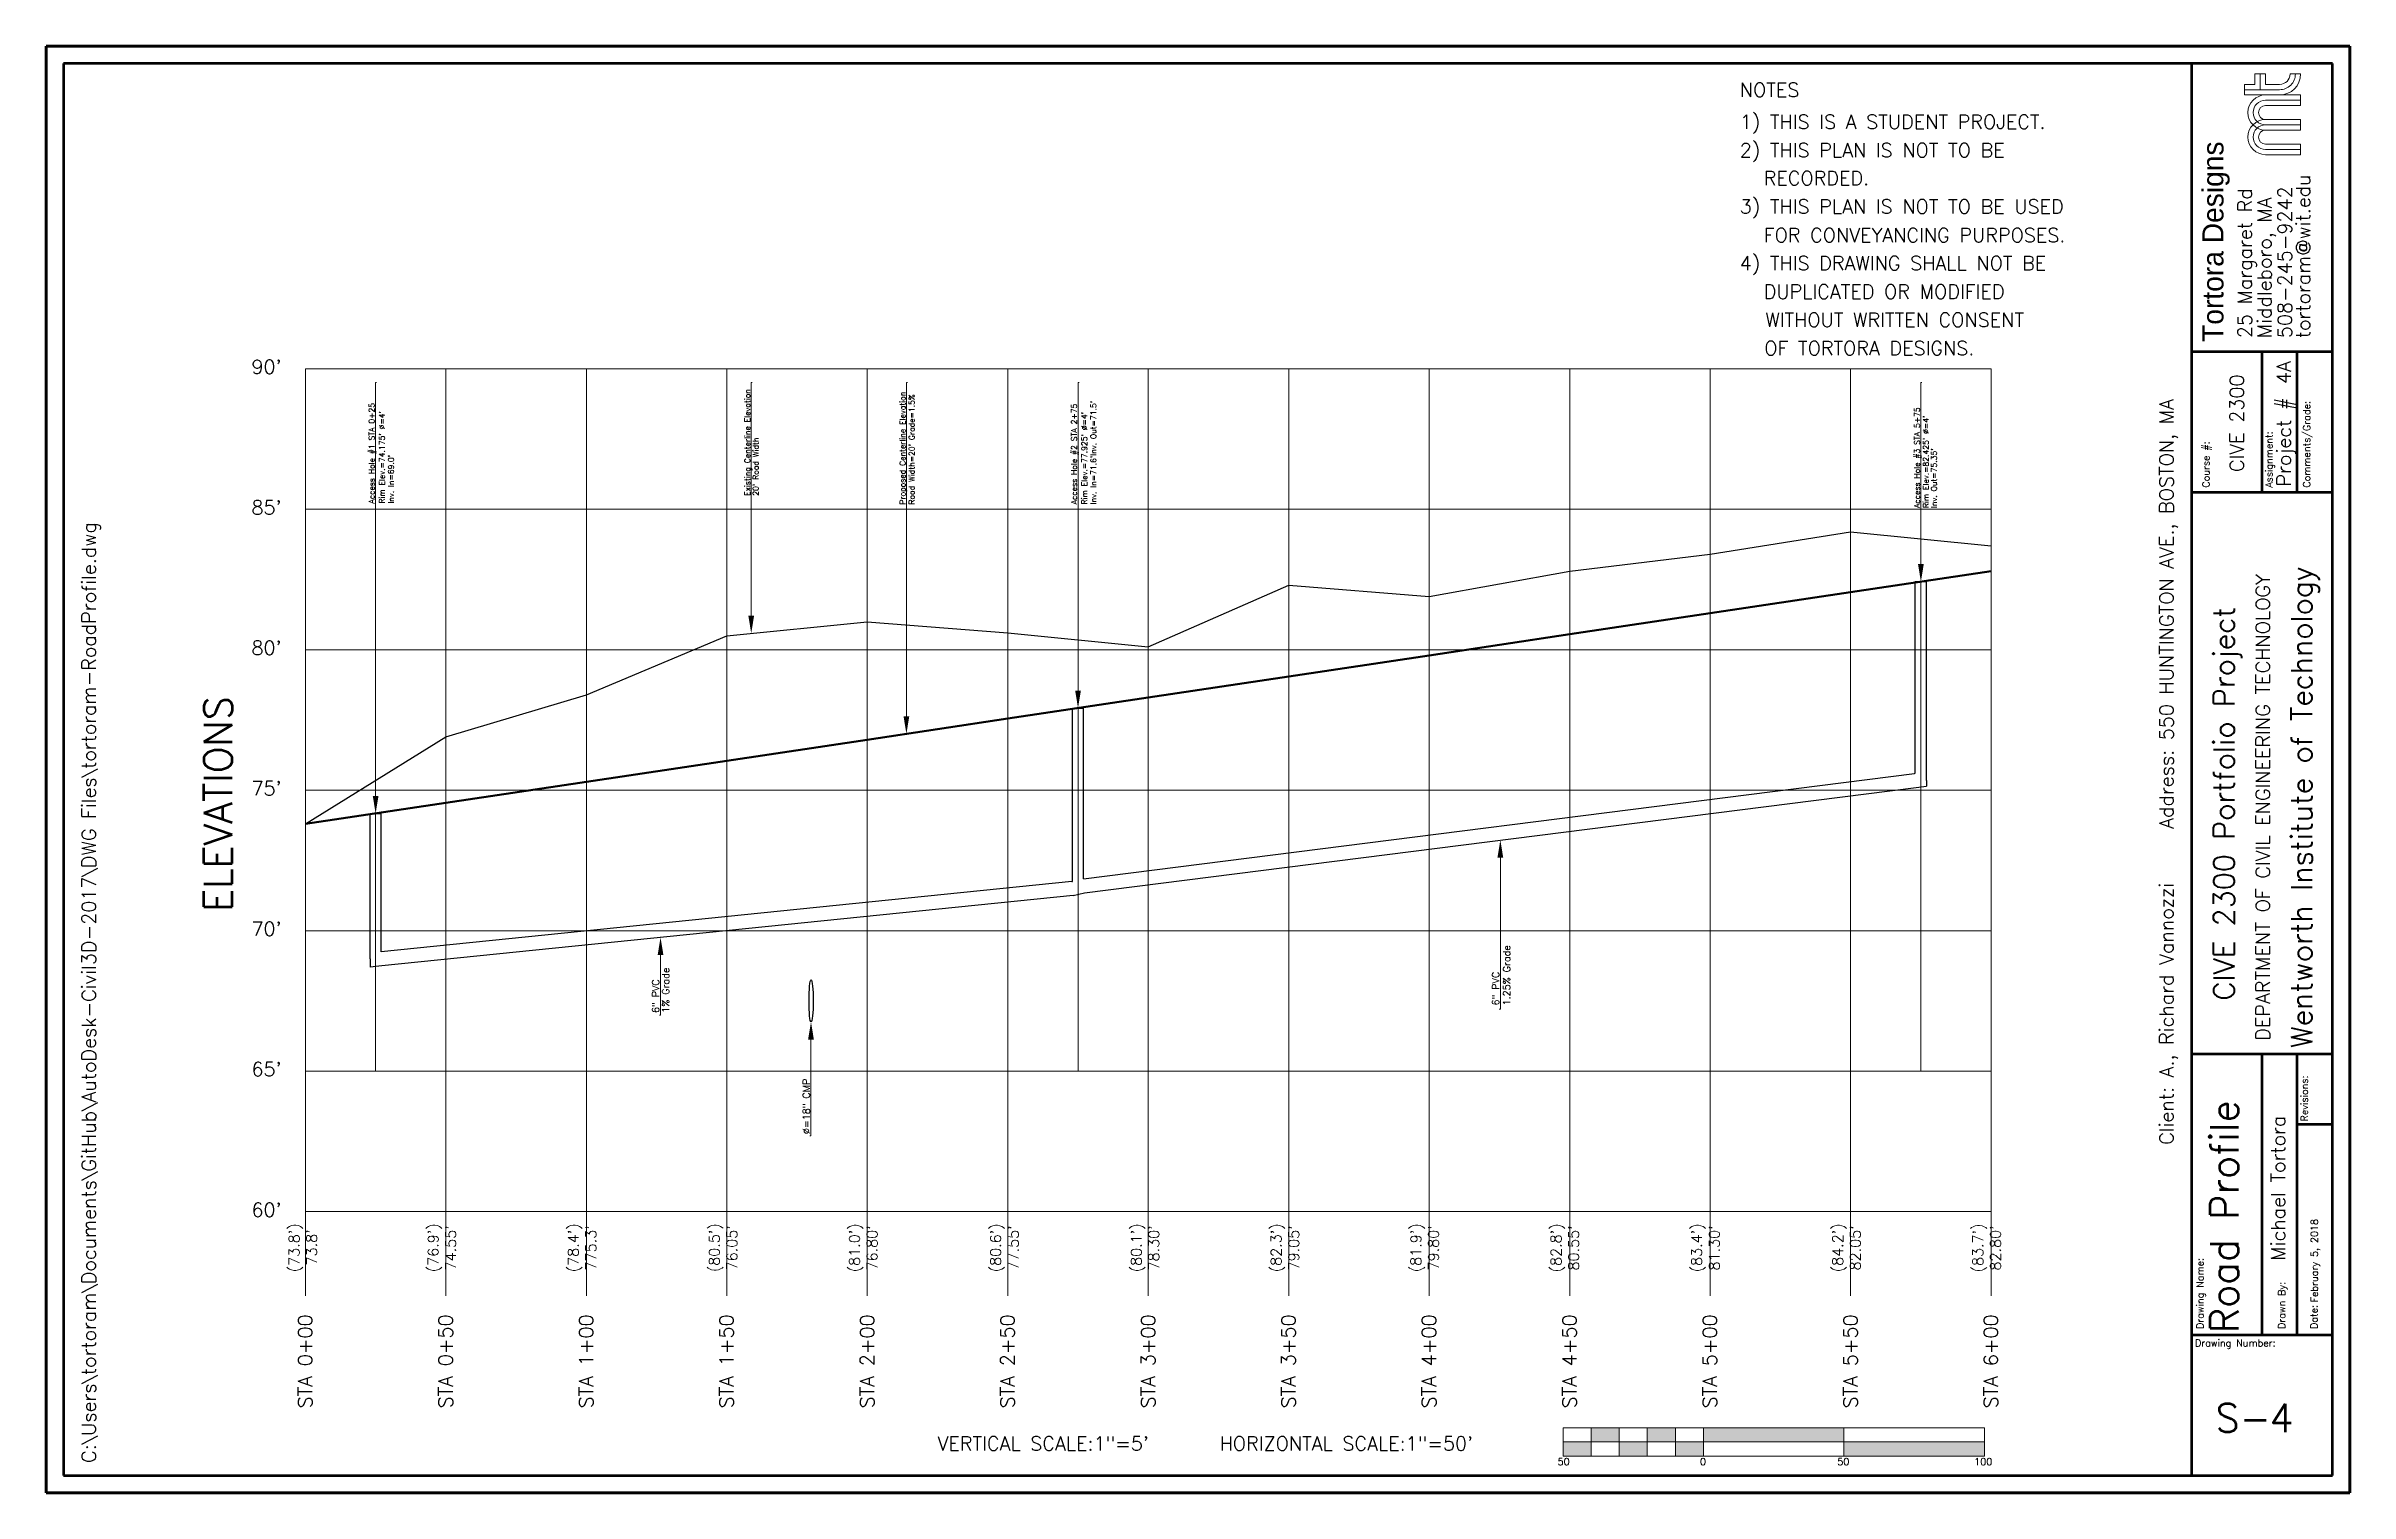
# Paper-space layout '11x17-50' of a CAD drawing. Header units: feet, sheet in inches. Extents: x 0 to 16.4, y 0 to 10.3.
# The model-space entities are those that its viewports show. They can reach past a viewport. Long polylines and large blocks are cut down to what shows.
import ezdxf
from ezdxf import colors
from ezdxf.entities.mleader import LeaderData, LeaderLine
from ezdxf.math import Vec2, Vec3

# ---------------------------------------------------------------- set-up
doc = ezdxf.new("R2010")
doc.units = ezdxf.units.FT
doc.header["$LTSCALE"] = 15
doc.header["$MEASUREMENT"] = 0
for name, pattern in [('CENTER', [2, 1.25, -0.25, 0.25, -0.25]), ('CENTER2', [1.125, 0.75, -0.125, 0.125, -0.125]), ('DASHED', [0.75, 0.5, -0.25])]:
    doc.linetypes.add(name, pattern=pattern)
for name, color, linetype, lineweight in [('8-RP-Axis Labels', 6, 'Continuous', 13), ('8-RP-Elevations', 3, 'Continuous', 13), ('8-RP-Existing', 2, 'DASHED', 30), ('8-RP-Finished', 1, 'Continuous', 50), ('8-RP-Grid Major', 7, 'Continuous', 5), ('8-RP-Grid Minor', 7, 'DASHED', 5), ('8-RP-Leaders', 3, 'Continuous', 13), ('8-RP-Scale', 5, 'Continuous', 13), ('8-RP-Sewer', 6, 'Continuous', 25), ('8-RP-SewerCenter', 6, 'CENTER', 9), ('8-TB-LOGO', 6, 'Continuous', 15), ('8-TB-MediumBorder', 4, 'Continuous', 53), ('8-TB-Text', 2, 'Continuous', 13), ('8-TB-ThickBorder', 5, 'Continuous', 80)]:
    doc.layers.add(name, color=color, linetype=linetype, lineweight=lineweight)
doc.styles.add('8-RP-AxisLabels', font='romans.shx', dxfattribs={"height": 0.1})
doc.styles.add('8-RP-Elevations', font='romans.shx', dxfattribs={"height": 0.075})
doc.styles.add('8-RP-Leaders', font='romans.shx', dxfattribs={"height": 0.04})
doc.styles.add('8-RP-Major Label', font='romans.shx', dxfattribs={"height": 0.2})
doc.styles.add('8-RP-Scale', font='romans.shx', dxfattribs={"height": 0.1})
doc.styles.add('8-RP-Scale-SM', font='romans.shx', dxfattribs={"height": 0.05})
doc.styles.add('8-TB-COMPANY', font='seguisbi.ttf', dxfattribs={"height": 0.15})
doc.styles.add('8-TB-LARGE-0.20', font='romans.shx', dxfattribs={"height": 0.2})
doc.styles.add('8-TB-MED-0.15', font='romans.shx', dxfattribs={"height": 0.15})
doc.styles.add('8-TB-SMALL-0.10', font='romans.shx', dxfattribs={"height": 0.1})
doc.styles.add('8-TB-VSMALL-0.05', font='romans.shx', dxfattribs={"height": 0.05})

# ---------------------------------------------------------------- blocks, each defined once
blk = doc.blocks.new('tortoram-TitleBlock-Master')
at = {"layer": '8-TB-LOGO'}
for p, q in [((15.72407628261664, 10.02687531149777), (15.64907628261664, 10.02687531149777)), ((15.64907628261664, 10.02687531149777), (15.64907628261664, 9.951875311497767)), ((15.79907628261664, 10.10187531149777), (15.72407628261664, 10.10187531149777)), ((15.72407628261664, 10.10187531149777), (15.72407628261664, 10.02687531149777)), ((15.76157628261664, 10.10187531149777), (15.76157628261664, 9.989375311497767)), ((15.79907628261664, 10.02687531149777), (15.79907628261664, 10.10187531149777)), ((15.89907628261664, 10.02687531149777), (15.79907628261664, 10.02687531149777)), ((16.04907628261664, 10.10187531149777), (15.97407628261664, 10.10187531149777)), ((15.89907628261664, 9.989375311497767), (15.64907628261664, 9.989375311497767)), ((15.64907628261664, 9.951875311497767), (15.79907628261664, 9.951875311497767)), ((16.04907628261664, 9.951875311497767), (15.79907628261664, 9.951875311497767)), ((16.04907628261664, 9.914375311497768), (15.79907628261664, 9.914375311497768)), ((16.04907628261664, 9.876875311497768), (15.79907628261664, 9.876875311497768)), ((16.04907628261664, 9.876875311497768), (16.04907628261664, 9.951875311497767)), ((16.04907628261664, 9.776875311497768), (15.79907628261664, 9.776875311497768)), ((16.04907628261664, 9.739375311497767), (15.79907628261664, 9.739375311497767)), ((16.04907628261664, 9.701875311497767), (15.79907628261664, 9.701875311497767)), ((16.04907628261664, 9.701875311497767), (16.04907628261664, 9.776875311497768)), ((16.04907628261664, 9.601875311497768), (15.79907628261664, 9.601875311497768)), ((16.04907628261664, 9.564375311497768), (15.79907628261664, 9.564375311497768)), ((16.04907628261664, 9.526875311497768), (15.79907628261664, 9.526875311497768)), ((16.04907628261664, 9.526875311497768), (16.04907628261664, 9.601875311497768))]:
    blk.add_line(p, q, dxfattribs=at)
for centre, radius, start, end in [((15.89907628261664, 10.10187531149777), 0.07499999999999996, 270, 359.9999999999995), ((15.89907628261664, 10.10187531149777), 0.1500000000000004, 270, 359.9999999999998), ((15.89907628261664, 10.10187531149777), 0.1124999999999998, 270, 1.908332808878109e-13), ((15.79907628261664, 9.826875311497767), 0.125, 90, 270), ((15.79907628261664, 9.826875311497767), 0.08749999999999947, 90, 270), ((15.79907628261664, 9.826875311497767), 0.04999999999999982, 90, 270), ((15.79907628261664, 9.651875311497768), 0.125, 90, 270), ((15.79907628261664, 9.651875311497768), 0.08750000000000036, 90, 270), ((15.79907628261664, 9.651875311497768), 0.04999999999999982, 90, 270)]:
    blk.add_arc(centre, radius, start, end, dxfattribs=at)
at = {"layer": '8-TB-MediumBorder'}
for p, q in [((16.275, 10.175), (0.1250000000000035, 10.175)), ((0.1250000000000035, 10.175), (0.1250000000000001, 0.125)), ((15.275, 0.125), (15.275, 10.175)), ((16.275, 0.125), (16.275, 10.175)), ((15.275, 8.125), (16.275, 8.125)), ((15.775, 7.125), (15.775, 8.125)), ((16.025, 7.125), (16.025, 8.125)), ((15.275, 7.125), (16.275, 7.125)), ((15.275, 3.125), (16.275, 3.125)), ((15.775, 1.125), (15.775, 3.125)), ((16.025, 1.125), (16.025, 3.125)), ((16.025, 2.625), (16.275, 2.625)), ((15.275, 1.125), (16.275, 1.125)), ((0.1250000000000001, 0.125), (16.275, 0.125))]:
    blk.add_line(p, q, dxfattribs=at)
at = {"layer": '8-TB-ThickBorder'}
for p, q in [((16.4, 10.3), (3.552713678800501e-15, 10.3)), ((3.552713678800501e-15, 10.3), (0, 0)), ((16.4, 0), (16.4, 10.3)), ((0, 0), (16.4, 0))]:
    blk.add_line(p, q, dxfattribs=at)
at = {"layer": '8-TB-Text'}
for s, height, style, p in [('NOTES', 0.1, '8-TB-SMALL-0.10', (12.05646957525522, 9.937918529205547)), ('1) THIS IS A STUDENT PROJECT.', 0.1, '8-TB-SMALL-0.10', (12.05646957525522, 9.71048614397072)), ('2) THIS PLAN IS NOT TO BE ', 0.1, '8-TB-SMALL-0.10', (12.05646957525522, 9.509246945430448)), ('   RECORDED.', 0.1, '8-TB-SMALL-0.10', (12.00367723079917, 9.308660205926316)), ('3) THIS PLAN IS NOT TO BE USED', 0.1, '8-TB-SMALL-0.10', (12.05646957525522, 9.10728460872783)), ('   FOR CONVEYANCING PURPOSES.', 0.1, '8-TB-SMALL-0.10', (12.00367723079917, 8.9044132255165)), ('4) THIS DRAWING SHALL NOT BE ', 0.1, '8-TB-SMALL-0.10', (12.05646957525522, 8.703859492233128)), ('   DUPLICATED OR MODIFIED ', 0.1, '8-TB-SMALL-0.10', (12.00308285450605, 8.501703604528743)), ('   WITHOUT WRITTEN CONSENT ', 0.1, '8-TB-SMALL-0.10', (12.01371170115948, 8.30152267921433)), ('   OF TORTORA DESIGNS.', 0.1, '8-TB-SMALL-0.10', (12.00722758589046, 8.099769269005208)), ('Drawing Number:', 0.05, '8-TB-VSMALL-0.05', (15.29667922958323, 1.041683895380793)), ('S-', 0.2, '8-TB-LARGE-0.20', (15.44298186074084, 0.4333858423910337))]:
    blk.add_text(s, height=height, dxfattribs=dict(at, style=style)).set_placement(p)
for s, height, style, p in [('Tortora Designs', 0.15, '8-TB-COMPANY', (15.49954983372174, 8.193923331599139)), ('tortoram@wit.edu', 0.1, '8-TB-SMALL-0.10', (16.11634837465628, 8.22108325899005)), ('25 Margaret Rd', 0.1, '8-TB-SMALL-0.10', (15.70176545812789, 8.22108325899005)), ('Middleboro, MA', 0.1, '8-TB-SMALL-0.10', (15.84157690020308, 8.22108325899005)), ('508-245-9242', 0.1, '8-TB-SMALL-0.10', (15.98663188170405, 8.22108325899005)), ('CIVE 2300', 0.1, '8-TB-SMALL-0.10', (15.64521661166943, 7.267539716047127)), ('Client: A., Richard Vannozzi   Address: 550 HUNTINGTON AVE., BOSTON, MA', 0.1, '8-TB-SMALL-0.10', (15.1450601369277, 2.478647407944494)), ('Project #', 0.1, '8-TB-SMALL-0.10', (15.97954063483837, 7.164726857801584)), ('Comments/Grade:', 0.05, '8-TB-VSMALL-0.05', (16.11674794545855, 7.156124467048459)), ('Assignment:', 0.05, '8-TB-VSMALL-0.05', (15.84832927396178, 7.156124467048459)), ('Course #:', 0.05, '8-TB-VSMALL-0.05', (15.39983290048094, 7.156124467048459)), ('Wentworth Institute of Technology', 0.15, '8-TB-MED-0.15', (16.13079321965522, 3.168539407444131)), ('DEPARTMENT OF CIVIL ENGINEERING TECHNOLOGY', 0.1, '8-TB-SMALL-0.10', (15.83072311552171, 3.219999198597863)), ('CIVE 2300 Portfolio Project', 0.15, '8-TB-MED-0.15', (15.57919952582368, 3.505827314157331)), ('Revisions:', 0.05, '8-TB-VSMALL-0.05', (16.09972922560333, 2.644001313702135)), ('Michael Tortora', 0.1, '8-TB-SMALL-0.10', (15.93909786904786, 1.653034826407706)), ('Drawing Name:', 0.05, '8-TB-VSMALL-0.05', (15.35669494229463, 1.166384104704137)), ('Drawn By:', 0.05, '8-TB-VSMALL-0.05', (15.93956027177181, 1.166384104704137)), ('Date:', 0.05, '8-TB-VSMALL-0.05', (16.1694940505816, 1.166384104704137))]:
    blk.add_text(s, height=height, rotation=90, dxfattribs=dict(at, style=style)).set_placement(p)
for tag, p, height, style in [('P#', (15.97897680578266, 7.895453771349453), 0.1, '8-TB-SMALL-0.10'), ('DNAME', (15.60597552102305, 1.138966672423182), 0.2, '8-TB-LARGE-0.20'), ('DATE', (16.17212076414973, 1.356083576990643), 0.05, '8-TB-VSMALL-0.05'), ('FILENAME', (0.3544051367324883, 0.213337633568436), 0.1, '8-TB-SMALL-0.10')]:
    blk.add_attdef(tag, p, '', height=height, rotation=90, dxfattribs=dict(at, style=style))
at = {"layer": '8-TB-Text', "style": '8-TB-LARGE-0.20'}
blk.add_attdef('S#', (15.82792467891824, 0.43313021206108), '', height=0.2, dxfattribs=at)
blk = doc.blocks.new('*U91')
at = {"layer": '8-RP-SewerCenter', "color": 0, "linetype": 'CENTER2', "transparency": 16777216}
blk.add_line((0, -139.5049957064144), (0, 34.86500429358563), dxfattribs=at)
blk = doc.blocks.new('*U92')
at = {"layer": '8-RP-SewerCenter', "color": 0, "linetype": 'CENTER2', "transparency": 16777216}
blk.add_line((0, -98.75321486825607), (0, 30.73678513174394), dxfattribs=at)
blk = doc.blocks.new('*U93')
at = {"layer": '8-RP-SewerCenter', "color": 0, "linetype": 'CENTER2', "transparency": 16777216}
blk.add_line((0, -66.50321916184166), (0, 25.36678083815835), dxfattribs=at)

msp = doc.modelspace()

# ---------------------------------------------------------------- hatches: boundary and pattern name
at = {"layer": '8-RP-Scale'}
h = msp.add_hatch(color=256, dxfattribs=at)
h.dxf.hatch_style = 1
h.paths.add_polyline_path([(547.6216012565166, -76.98045010629721), (497.6216012565166, -76.98045010629721), (497.6216012565166, -81.98045010629721), (547.6216012565166, -81.98045010629721)])
h.paths.add_polyline_path([(597.6216012565166, -81.98045010629721), (547.6216012565166, -81.98045010629721), (547.6216012565166, -86.98045010629721), (597.6216012565166, -86.98045010629721)])
h.paths.add_polyline_path([(497.6216012565166, -81.98045010629721), (487.6216012565166, -81.98045010629721), (487.6216012565166, -86.98045010629721), (497.6216012565166, -86.98045010629721)])
h.paths.add_polyline_path([(487.6216012565166, -76.98045010629721), (477.6216012565166, -76.98045010629721), (477.6216012565166, -81.98045010629721), (487.6216012565166, -81.98045010629721)])
h.paths.add_polyline_path([(477.6216012565166, -81.98045010629721), (467.6216012565166, -81.98045010629721), (467.6216012565166, -86.98045010629721), (477.6216012565166, -86.98045010629721)])
h.paths.add_polyline_path([(467.6216012565166, -76.98045010629721), (457.6216012565166, -76.98045010629721), (457.6216012565166, -81.98045010629721), (467.6216012565166, -81.98045010629721)])
h.paths.add_polyline_path([(457.6216012565166, -81.98045010629721), (447.6216012565166, -81.98045010629721), (447.6216012565166, -86.98045010629721), (457.6216012565166, -86.98045010629721)])

# ---------------------------------------------------------------- linework, layer by layer
at = {"layer": '8-RP-Existing', "flags": 128}
msp.add_lwpolyline([(0, 138), (50, 169), (100, 184), (150, 205), (200, 210), (250, 206), (300, 201), (350, 223), (400, 219), (450, 228), (500, 234), (550, 242), (600, 237)], dxfattribs=at)
at = {"layer": '8-RP-Finished', "flags": 128}
msp.add_lwpolyline([(0, 138), (50, 145.5), (100, 153), (150, 160.5), (200, 168), (250, 175.5), (300, 183), (350, 190.5), (400, 198), (450, 205.5), (500, 213), (550, 220.5), (600, 228)], dxfattribs=at)
at = {"layer": '8-RP-Grid Major'}
for p, q in [((0, -30), (0, 299.9999999999999)), ((0, 300), (600, 300)), ((50, -30), (50, 299.9999999999999)), ((100, -30), (100, 299.9999999999999)), ((150, -30), (150, 299.9999999999999)), ((200, -30), (200, 299.9999999999999)), ((250, -30), (250, 299.9999999999999)), ((300, -30), (300, 299.9999999999999)), ((350, -30), (350, 299.9999999999999)), ((400, -30), (400, 299.9999999999999)), ((450, -30), (450, 299.9999999999999)), ((500, -30), (500, 299.9999999999999)), ((550, -30), (550, 299.9999999999999)), ((600, -30), (600, 299.9999999999999)), ((0, 200), (600, 200)), ((0, 100), (600, 100)), ((0, 0), (600, 0))]:
    msp.add_line(p, q, dxfattribs=at)
at = {"layer": '8-RP-Grid Minor'}
for p, q in [((0, 250), (600, 250)), ((0, 150), (600, 150)), ((0, 50), (600, 50))]:
    msp.add_line(p, q, dxfattribs=at)
at = {"layer": '8-RP-Scale'}
for p, q in [((447.6216012565166, -76.98045010629721), (497.6216012565166, -76.98045010629721)), ((447.6216012565166, -76.98045010629721), (447.6216012565166, -86.98045010629721)), ((447.6216012565166, -81.98045010629721), (497.6216012565166, -81.98045010629721)), ((457.6216012565166, -76.98045010629721), (457.6216012565166, -86.98045010629721)), ((467.6216012565166, -76.98045010629721), (467.6216012565166, -86.98045010629721)), ((477.6216012565166, -76.98045010629721), (477.6216012565166, -86.98045010629721)), ((487.6216012565166, -76.98045010629721), (487.6216012565166, -86.98045010629721)), ((497.6216012565166, -76.98045010629721), (547.6216012565166, -76.98045010629721)), ((497.6216012565166, -76.98045010629721), (497.6216012565166, -86.98045010629721)), ((497.6216012565166, -81.98045010629721), (547.6216012565166, -81.98045010629721)), ((547.6216012565166, -76.98045010629721), (597.6216012565166, -76.98045010629721)), ((547.6216012565166, -86.98045010629721), (547.6216012565166, -76.98045010629721)), ((547.6216012565166, -81.98045010629721), (597.6216012565166, -81.98045010629721)), ((597.6216012565166, -76.98045010629721), (597.6216012565166, -86.98045010629721)), ((447.6216012565166, -86.98045010629721), (497.6216012565166, -86.98045010629721)), ((497.6216012565166, -86.98045010629721), (547.6216012565166, -86.98045010629721)), ((547.6216012565166, -86.98045010629721), (597.6216012565166, -86.98045010629721))]:
    msp.add_line(p, q, dxfattribs=at)
at = {"layer": '8-RP-Sewer'}
for p, q in [((573, 156.0199828256575), (573, 224.25)), ((573, 224.25), (577, 224.25)), ((577, 153.5), (577, 224.25)), ((273, 117.5128766473667), (273, 179.25)), ((273, 179.25), (277, 179.25)), ((277, 118.5199828256576), (277, 179.25)), ((277, 118.5199828256575), (572.6857885599971, 155.9801756330896)), ((572.6857885599971, 155.9801756330896), (573, 156.0199828256575)), ((277.3142114400029, 113.5198243669104), (573.3142114400029, 151.0198243669104)), ((573.3142114400029, 151.0198243669104), (576.9999999999999, 151.4867739310993)), ((577, 153.5), (577, 151.4867739310993)), ((23, 90), (23, 141.75)), ((23, 141.75), (27, 141.75)), ((27, 92.51287664736665), (27, 141.75)), ((272.7472368560981, 117.4871893359945), (27, 92.51287664736665)), ((272.7472368560981, 117.4871893359945), (273, 117.5128766473667)), ((273.2527631439019, 112.5128106640055), (27.25276314390188, 87.51281066400549)), ((273.2527631439019, 112.5128106640055), (277.3142114400029, 113.5198243669104)), ((23, 90), (23, 87.0806192875927)), ((27.25276314390188, 87.51281066400549), (23, 87.0806192875927))]:
    msp.add_line(p, q, dxfattribs=at)
msp.add_ellipse((180, 75), major_axis=(0, 7.5), ratio=0.1, dxfattribs=at)

# ---------------------------------------------------------------- block references
at = {"layer": '8-RP-SewerCenter', "linetype": 'CENTER2'}
for name, p in [('*U91', (575, 189.5049957064144)), ('*U92', (275, 148.6332148682561)), ('*U93', (25, 116.5032191618417))]:
    msp.add_blockref(name, p, dxfattribs=at)

# ---------------------------------------------------------------- texts
at = {"layer": '8-RP-Axis Labels', "style": '8-RP-AxisLabels'}
for s, p in [("90'", (-19.19046833702441, 298.1788950958669)), ("85'", (-19.19046833702441, 248.1788950958669)), ("80'", (-19.19046833702441, 198.1788950958669)), ("75'", (-19.19046833702441, 148.1788950958669)), ("70'", (-19.19046833702441, 98.17889509586689)), ("65'", (-19.19046833702441, 48.17889509586689)), ("60'", (-19.19046833702441, -1.821104904133108))]:
    msp.add_text(s, height=5, dxfattribs=at).set_placement(p)
at = {"layer": '8-RP-Axis Labels'}
for s, height, style, p in [('ELEVATIONS', 10, '8-RP-Major Label', (-26.10636491275807, 106.8090429915189)), ('STA 0+00', 5, '8-RP-AxisLabels', (2.420521551668116, -70)), ('STA 0+50', 5, '8-RP-AxisLabels', (52.42052155166812, -70)), ('STA 1+00', 5, '8-RP-AxisLabels', (102.4205215516681, -70)), ('STA 1+50', 5, '8-RP-AxisLabels', (152.4205215516681, -70)), ('STA 2+00', 5, '8-RP-AxisLabels', (202.4205215516681, -70)), ('STA 2+50', 5, '8-RP-AxisLabels', (252.4205215516681, -70)), ('STA 3+00', 5, '8-RP-AxisLabels', (302.4205215516681, -70)), ('STA 3+50', 5, '8-RP-AxisLabels', (352.4205215516681, -70)), ('STA 4+00', 5, '8-RP-AxisLabels', (402.4205215516681, -70)), ('STA 4+50', 5, '8-RP-AxisLabels', (452.4205215516681, -70)), ('STA 5+00', 5, '8-RP-AxisLabels', (502.4205215516681, -70)), ('STA 5+50', 5, '8-RP-AxisLabels', (552.4205215516681, -70)), ('STA 6+00', 5, '8-RP-AxisLabels', (602.4205215516681, -70))]:
    msp.add_text(s, height=height, rotation=90, dxfattribs=dict(at, style=style)).set_placement(p)
at = {"layer": '8-RP-Elevations', "char_height": 3.75, "attachment_point": 1, "rotation": 90, "style": '8-RP-Elevations'}
for s, insert in [("\\pi-0.42127;(73.8')\\P\\pi1.98944;73.8'", (-5.879409756130826, -21.11603728111658)), ("\\pi-0.42127;(76.9')\\P\\pi0.20373;74.55'", (43.59941769359241, -21.11603728111658)), ("\\pi-0.42127;(78.4')\\P\\pi0.20373;775.3'", (93.50009685322792, -21.11603728111658)), ("\\pi-0.42127;(80.5')\\P\\pi0.20373;76.05'", (143.6859170592657, -21.09554904069878)), ("\\pi-0.42127;(81.0')\\P\\pi0.20373;76.80'", (193.5756260960561, -21.13660379954868)), ("\\pi-0.42127;(80.6')\\P\\pi0.20373;77.55'", (243.8240410357992, -21.13295357211899)), ("\\pi-0.42127;(80.1')\\P\\pi0.20373;78.30'", (293.8744683621946, -21.13295357211899)), ("\\pi-0.42127;(82.3')\\P\\pi0.20373;79.05'", (343.6574471741644, -21.13295357211899)), ("\\pi-0.42127;(81.9')\\P\\pi0.20373;79.80'", (393.3893678511956, -21.1124653317012)), ("\\pi-0.42127;(82.8')\\P\\pi0.20373;80.55'", (443.2790768879861, -21.1535200905511)), ("\\pi-0.42127;(83.4')\\P\\pi0.20373;81.30'", (493.3392010499567, -21.14919420025598)), ("\\pi-0.42127;(84.2')\\P\\pi0.20373;82.05'", (543.5250212559945, -21.12870595983819)), ("\\pi-0.42127;(83.7')\\P\\pi0.20373;82.80'", (593.414730292785, -21.16976071868808))]:
    msp.add_mtext_dynamic_manual_height_columns(s, width=17.01459484337056, gutter_width=18.75, heights=[0], dxfattribs=dict(at, insert=insert))
at = {"layer": '8-RP-Leaders', "style": '8-RP-Leaders'}
for s, height, p in [('Access Hole #1 STA 0+25', 2, (24.60112042105809, 252.0277156083219)), ('Existing Centerline Elevation', 2, (158.3402637781195, 254.8098877348303)), ('Proposed Centerline Elevation', 2, (213.5445391105811, 251.6558844563825)), ("Road Width=20' Grade=1.5%%%", 2, (216.8312023858728, 251.6558844563825)), ('Access Hole #2 STA 2+75', 2, (274.6081439632658, 251.7555514380755)), ("Inv. In=71.6'Inv. Out=71.5'", 2, (281.4843344394562, 251.7555514380755)), ("Rim Elev.=74.175' ∅=4'", 2, (28.23921565915333, 252.0277156083219)), ("Rim Elev.=77.925' ∅=4'", 2, (278.246239201361, 251.7555514380755)), ('Access Hole #3 STA 5+75', 2, (574.6182421663023, 250.4521274649202)), ("Rim Elev.=82.425' ∅=4'", 2, (577.7566846032552, 250.4521274649202)), ("20' Road Width", 2, (161.2879001044524, 254.8098877348303)), ("Inv. Out=75.35' ", 2, (580.6469753324849, 250.4521274649202)), ("Inv. In=69.0' ", 2, (31.47731089724856, 252.0277156083219)), ('1.25%%% Grade', 2.5, (428.8457559129621, 73.3830451856899)), ('6" PVC', 2.5, (125.873406731571, 70.69297074189149)), ('1%%% Grade', 2.5, (129.5194516877733, 70.75673371045116)), ('6" PVC ', 2.5, (424.9383894108337, 73.3830451856899)), ('%%C=18" CMP', 2.5, (179.5745513948286, 27.60632947881254))]:
    msp.add_text(s, height=height, rotation=90, dxfattribs=at).set_placement(p)
at = {"layer": '8-RP-Scale'}
for s, height, style, p in [('VERTICAL SCALE:1"=5\'     HORIZONTAL SCALE:1"=50\'', 5, '8-RP-Scale', (225, -85)), ('50', 2.5, '8-RP-Scale-SM', (445.6726796641075, -90.23179082157503)), ('0', 2.5, '8-RP-Scale-SM', (496.3773894471002, -90.23179082157503)), ('50', 2.5, '8-RP-Scale-SM', (545.2341499510386, -90.23179082157503)), ('100', 2.5, '8-RP-Scale-SM', (593.9622945318821, -90.23179082157503))]:
    msp.add_text(s, height=height, dxfattribs=dict(at, style=style)).set_placement(p)

# ---------------------------------------------------------------- leaders
at = {"layer": '8-RP-Leaders'}
ml = msp.add_multileader_mtext('Standard', dxfattribs=at)
ml.set_content('', color=256, style='8-RP-Leaders')
ml.set_leader_properties(color=256, linetype='ByLayer', lineweight=-1)
ml.build(insert=Vec2(0, 0))
ml.multileader.update_dxf_attribs({"text_attachment_direction": 1, "text_left_attachment_type": 2, "text_right_attachment_type": 2, "text_top_attachment_type": 10, "text_bottom_attachment_type": 10, "dogleg_length": 0.36, "arrow_head_size": 6.25, "scale": 50})
ctx = ml.context
ctx.base_point, ctx.scale, ctx.char_height, ctx.arrow_head_size, ctx.landing_gap_size, ctx.plane_origin = Vec3(25, 295.0860559978062), 50, 2.5, 6.25, 4.5, Vec3(25, 141.75)
ctx.left_attachment, ctx.right_attachment, ctx.top_attachment, ctx.bottom_attachment = 2, 2, 10, 10
notes = []
notes.append((ctx, [(0, (1, 1, 0), (25, 295.0860559978062), (1, 0), 0.36, [(0, [(25, 141.75)], 0, [])])]))
ctx.mtext.insert, ctx.mtext.flow_direction = Vec3(25, 302.0860559978062), 5
ml = msp.add_multileader_mtext('Standard', dxfattribs=at)
ml.set_content('', color=256, style='8-RP-Leaders')
ml.set_leader_properties(color=256, linetype='ByLayer', lineweight=-1)
ml.build(insert=Vec2(0, 0))
ml.multileader.update_dxf_attribs({"text_attachment_direction": 1, "text_left_attachment_type": 2, "text_right_attachment_type": 2, "text_top_attachment_type": 10, "text_bottom_attachment_type": 10, "dogleg_length": 0.36, "arrow_head_size": 6.25, "scale": 50})
ctx = ml.context
ctx.base_point, ctx.scale, ctx.char_height, ctx.arrow_head_size, ctx.landing_gap_size, ctx.plane_origin = Vec3(158.6830392784938, 295.0860559978062), 50, 2.5, 6.25, 4.5, Vec3(158.6830392784938, 205.8683039278494)
ctx.left_attachment, ctx.right_attachment, ctx.top_attachment, ctx.bottom_attachment = 2, 2, 10, 10
notes.append((ctx, [(0, (1, 1, 0), (158.6830392784938, 295.0860559978062), (1, 0), 0.36, [(0, [(158.6830392784938, 205.8683039278494)], 0, [])])]))
ctx.mtext.insert, ctx.mtext.flow_direction = Vec3(158.6830392784938, 302.0860559978062), 5
ml = msp.add_multileader_mtext('Standard', dxfattribs=at)
ml.set_content('', color=256, style='8-RP-Leaders')
ml.set_leader_properties(color=256, linetype='ByLayer', lineweight=-1)
ml.build(insert=Vec2(0, 0))
ml.multileader.update_dxf_attribs({"text_attachment_direction": 1, "text_left_attachment_type": 2, "text_right_attachment_type": 2, "text_top_attachment_type": 10, "text_bottom_attachment_type": 10, "dogleg_length": 0.36, "arrow_head_size": 6.25, "scale": 50})
ctx = ml.context
ctx.base_point, ctx.scale, ctx.char_height, ctx.arrow_head_size, ctx.landing_gap_size, ctx.plane_origin = Vec3(213.9179688903532, 295.0860559978062), 50, 2.5, 6.25, 4.5, Vec3(213.9179688903532, 170.087695333553)
ctx.left_attachment, ctx.right_attachment, ctx.top_attachment, ctx.bottom_attachment = 2, 2, 10, 10
notes.append((ctx, [(0, (1, 1, 0), (213.9179688903532, 295.0860559978062), (1, 0), 0.36, [(0, [(213.9179688903532, 170.087695333553)], 0, [])])]))
ctx.mtext.insert, ctx.mtext.flow_direction = Vec3(213.9179688903532, 302.0860559978062), 5
ml = msp.add_multileader_mtext('Standard', dxfattribs=at)
ml.set_content('', color=256, style='8-RP-Leaders')
ml.set_leader_properties(color=256, linetype='ByLayer', lineweight=-1)
ml.build(insert=Vec2(0, 0))
ml.multileader.update_dxf_attribs({"text_attachment_direction": 1, "text_left_attachment_type": 2, "text_right_attachment_type": 2, "text_top_attachment_type": 10, "text_bottom_attachment_type": 10, "dogleg_length": 0.36, "arrow_head_size": 6.25, "scale": 50})
ctx = ml.context
ctx.base_point, ctx.scale, ctx.char_height, ctx.arrow_head_size, ctx.landing_gap_size, ctx.plane_origin = Vec3(275.0000000000001, 295.0860559978062), 50, 2.5, 6.25, 4.5, Vec3(275.0000000000001, 179.25)
ctx.left_attachment, ctx.right_attachment, ctx.top_attachment, ctx.bottom_attachment = 2, 2, 10, 10
notes.append((ctx, [(0, (1, 1, 0), (275.0000000000001, 295.0860559978062), (1, 0), 0.36, [(0, [(275, 179.25)], 0, [])])]))
ctx.mtext.insert, ctx.mtext.flow_direction = Vec3(275.0000000000001, 302.0860559978062), 5
ml = msp.add_multileader_mtext('Standard', dxfattribs=at)
ml.set_content('', color=256, style='8-RP-Leaders')
ml.set_leader_properties(color=256, linetype='ByLayer', lineweight=-1)
ml.build(insert=Vec2(0, 0))
ml.multileader.update_dxf_attribs({"text_attachment_direction": 1, "text_left_attachment_type": 2, "text_right_attachment_type": 2, "text_top_attachment_type": 10, "text_bottom_attachment_type": 10, "dogleg_length": 0.36, "arrow_head_size": 6.25, "scale": 50})
ctx = ml.context
ctx.base_point, ctx.scale, ctx.char_height, ctx.arrow_head_size, ctx.landing_gap_size, ctx.plane_origin = Vec3(575, 295.0860559978062), 50, 2.5, 6.25, 4.5, Vec3(575, 224.25)
ctx.left_attachment, ctx.right_attachment, ctx.top_attachment, ctx.bottom_attachment = 2, 2, 10, 10
notes.append((ctx, [(0, (1, 1, 0), (575, 295.0860559978062), (1, 0), 0.36, [(0, [(575, 224.25)], 0, [])])]))
ctx.mtext.insert, ctx.mtext.flow_direction = Vec3(575, 302.0860559978062), 5
ml = msp.add_multileader_mtext('Standard', dxfattribs=at)
ml.set_content('', color=256, style='8-RP-Leaders')
ml.set_leader_properties(color=256, linetype='ByLayer', lineweight=-1)
ml.build(insert=Vec2(0, 0))
ml.multileader.update_dxf_attribs({"text_attachment_direction": 1, "text_left_attachment_type": 2, "text_right_attachment_type": 2, "text_top_attachment_type": 10, "text_bottom_attachment_type": 10, "dogleg_length": 0.36, "arrow_head_size": 6.25, "scale": 50})
ctx = ml.context
ctx.base_point, ctx.scale, ctx.char_height, ctx.arrow_head_size, ctx.landing_gap_size, ctx.plane_origin = Vec3(425.3142114400029, 60.61259623220667), 50, 2.5, 6.25, 4.5, Vec3(425.3142114400029, 132.2698243669104)
ctx.left_attachment, ctx.right_attachment, ctx.top_attachment, ctx.bottom_attachment = 2, 2, 10, 10
notes.append((ctx, [(0, (1, 1, 0), (425.3142114400029, 72.11259623220667), (-1, 0), 0.36, [(0, [(425.3142114400029, 132.2698243669104)], 0, [])])]))
ctx.mtext.insert, ctx.mtext.flow_direction = Vec3(425.3142114400029, 67.61259623220667), 5
ml = msp.add_multileader_mtext('Standard', dxfattribs=at)
ml.set_content('', color=256, style='8-RP-Leaders')
ml.set_leader_properties(color=256, linetype='ByLayer', lineweight=-1)
ml.build(insert=Vec2(0, 0))
ml.multileader.update_dxf_attribs({"text_attachment_direction": 1, "text_left_attachment_type": 2, "text_right_attachment_type": 2, "text_top_attachment_type": 10, "text_bottom_attachment_type": 10, "dogleg_length": 0.36, "arrow_head_size": 6.25, "scale": 50})
ctx = ml.context
ctx.base_point, ctx.scale, ctx.char_height, ctx.arrow_head_size, ctx.landing_gap_size, ctx.plane_origin = Vec3(126.4025797064597, 58.40982596858352), 50, 2.5, 6.25, 4.5, Vec3(126.4025797064597, 97.58901153418412)
ctx.left_attachment, ctx.right_attachment, ctx.top_attachment, ctx.bottom_attachment = 2, 2, 10, 10
notes.append((ctx, [(0, (1, 1, 0), (126.4025797064597, 69.90982596858352), (-1, 0), 0.36, [(0, [(126.4025797064596, 97.58901153418412)], 0, [])])]))
ctx.mtext.insert, ctx.mtext.flow_direction = Vec3(126.4025797064597, 65.40982596858352), 5
ml = msp.add_multileader_mtext('Standard', dxfattribs=at)
ml.set_content('', color=256, style='8-RP-Leaders')
ml.set_leader_properties(color=256, linetype='ByLayer', lineweight=-1)
ml.build(insert=Vec2(0, 0))
ml.multileader.update_dxf_attribs({"text_attachment_direction": 1, "text_left_attachment_type": 2, "text_right_attachment_type": 2, "text_top_attachment_type": 10, "text_bottom_attachment_type": 10, "dogleg_length": 0.36, "arrow_head_size": 6.25, "scale": 50})
ctx = ml.context
ctx.base_point, ctx.scale, ctx.char_height, ctx.arrow_head_size, ctx.landing_gap_size, ctx.plane_origin = Vec3(179.9572172599307, 15.47415112505051), 50, 2.5, 6.25, 4.5, Vec3(179.9572172599307, 67.51221236177092)
ctx.left_attachment, ctx.right_attachment, ctx.top_attachment, ctx.bottom_attachment = 2, 2, 10, 10
notes.append((ctx, [(0, (1, 1, 0), (179.9572172599307, 26.97415112505051), (-1, 0), 0.36, [(0, [(179.9572172599307, 67.51221236177092)], 0, [])])]))
ctx.mtext.insert, ctx.mtext.flow_direction = Vec3(179.9572172599307, 22.47415112505051), 5
for ctx, leaders in notes:
    for number, flags, end, landing, length, lines in leaders:
        leader = LeaderData()
        leader.index, (leader.has_last_leader_line, leader.has_dogleg_vector, leader.attachment_direction) = number, flags
        leader.last_leader_point, leader.dogleg_vector, leader.dogleg_length = Vec3(end), Vec3(landing), length
        for number, points, colour, breaks in lines:
            line = LeaderLine()
            line.index, line.vertices, line.color, line.breaks = number, Vec3.list(points), colors.encode_raw_color(colour), breaks
            leader.lines.append(line)
        ctx.leaders.append(leader)

psp = doc.layouts.new('11x17-50')

# ---------------------------------------------------------------- block references
at = {"layer": '8-RP-Existing'}
psp.add_blockref('tortoram-TitleBlock-Master', (0.02734772715385247, 0.01706286062675488), dxfattribs=at).add_auto_attribs({'FILENAME': 'C:\\Users\\tortoram\\Documents\\GitHub\\AutoDesk-Civil3D-2017\\DWG Files\\tortoram-RoadProfile.dwg', 'DATE': 'February 5, 2018', 'DNAME': 'Road Profile', 'P#': '4A', 'S#': '4'})

# ---------------------------------------------------------------- viewports
at = {"layer": '8-RP-Existing', "view_target_point": (293.1835595652743, 107.4227808688491)}
psp.add_viewport(center=(7.727347727153852, 5.167062860626754), size=(15.15, 10.05), view_center_point=(-0.4812648001210391, 49.96070816547798), view_height=502.5, dxfattribs=at)

doc.saveas('drawing.dxf')
